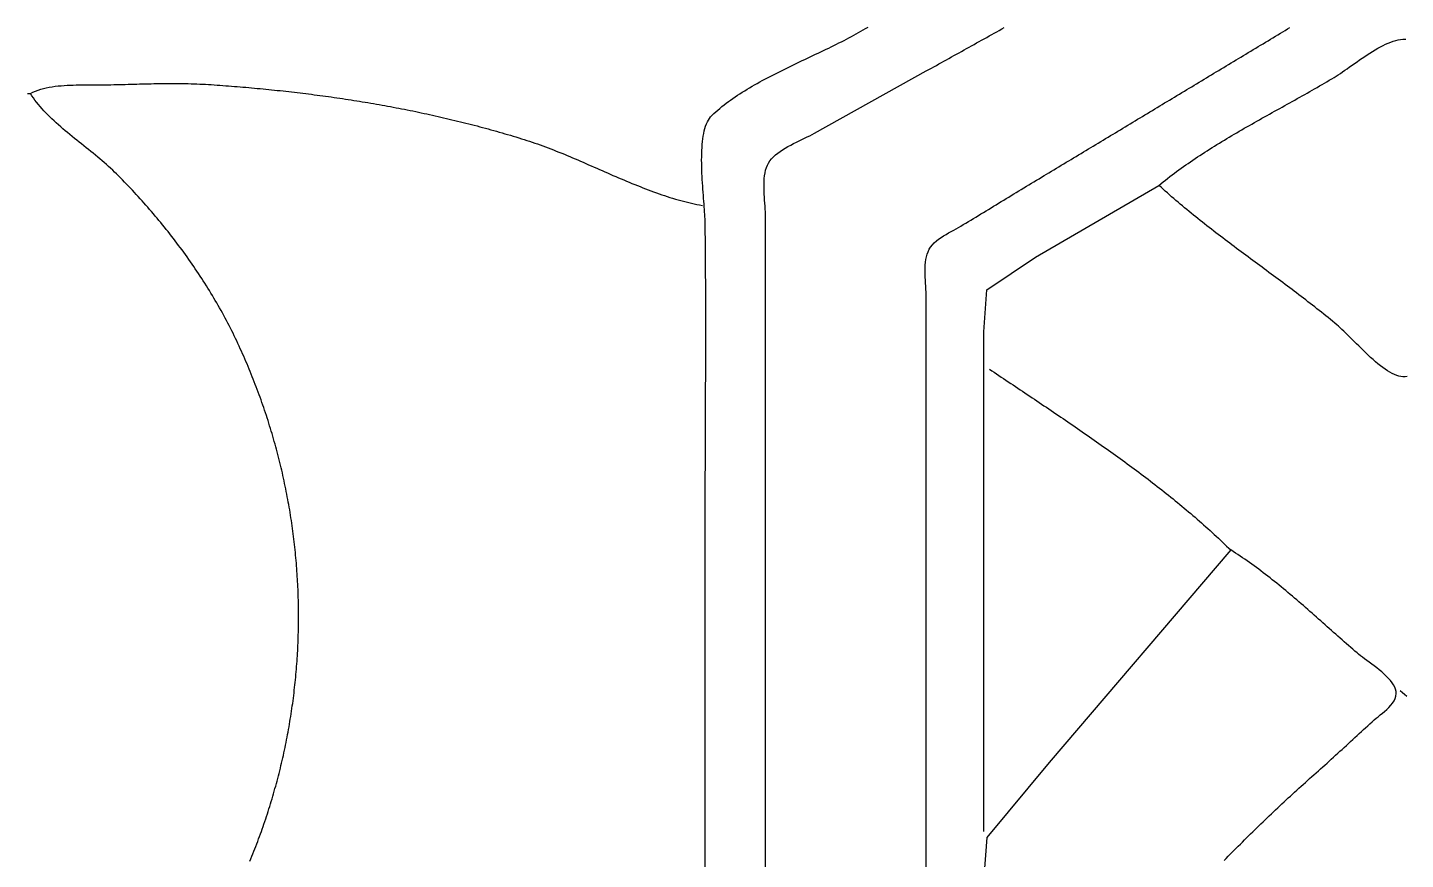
# Model space of a CAD drawing. Header units: millimetres. Extents: x 60 to 2307, y 40 to 1509.
# Drawn here: x 704 to 1183.9, y 479.2 to 769 of the extents above; entities that cross this region are included whole.
import ezdxf

# ---------------------------------------------------------------- set-up
doc = ezdxf.new("R2010")
doc.units = ezdxf.units.MM
doc.layers.add('0_0_0', color=3, linetype='Continuous')

msp = doc.modelspace()

# ---------------------------------------------------------------- linework, layer by layer
at = {"layer": '0_0_0'}
for points in [[(940, 455), (940, 595), (940.0001, 595.9997), (940.0004, 596.9995), (940.001, 597.9992), (940.0017, 598.999), (940.0027, 599.9988), (940.0039, 600.9987), (940.0053, 601.9985), (940.0068, 602.9984), (940.0085, 603.9982), (940.0104, 604.9981), (940.0125, 605.998), (940.0147, 606.9979), (940.0171, 607.9978), (940.0197, 608.9978), (940.0223, 609.9977), (940.0251, 610.9977), (940.028, 611.9976), (940.0311, 612.9976), (940.0342, 613.9976), (940.0375, 614.9976), (940.0409, 615.9976), (940.0443, 616.9976), (940.0479, 617.9976), (940.0515, 618.9977), (940.0552, 619.9977), (940.0589, 620.9978), (940.0628, 621.9978), (940.0666, 622.9979), (940.0706, 623.998), (940.0745, 624.998), (940.0785, 625.9981), (940.0825, 626.9982), (940.0866, 627.9983), (940.0906, 628.9984), (940.0947, 629.9985), (940.0988, 630.9987), (940.1028, 631.9988), (940.1069, 632.9989), (940.1109, 633.999), (940.1149, 634.9992), (940.1188, 635.9993), (940.1228, 636.9995), (940.1267, 637.9996), (940.1305, 638.9997), (940.1342, 639.9999), (940.1379, 641), (940.1416, 642.0002), (940.1451, 643.0003), (940.1486, 644.0005), (940.152, 645.0007), (940.1552, 646.0008), (940.1584, 647.001), (940.1614, 648.0011), (940.1644, 649.0013), (940.1672, 650.0014), (940.1699, 651.0016), (940.1724, 652.0017), (940.1748, 653.0019), (940.177, 654.002), (940.1791, 655.0021), (940.181, 656.0023), (940.1828, 657.0024), (940.1844, 658.0025), (940.1857, 659.0027), (940.1869, 660.0028), (940.1879, 661.0029), (940.1887, 662.003), (940.1893, 663.0031), (940.1896, 664.0032), (940.1898, 665.0033), (940.1897, 666.0034), (940.1893, 667.0035), (940.1888, 668.0036), (940.1879, 669.0036), (940.1868, 670.0037), (940.1855, 671.0037), (940.1839, 672.0038), (940.182, 673.0038), (940.1798, 674.0038), (940.1773, 675.0039), (940.1745, 676.0039), (940.1714, 677.0039), (940.168, 678.0039), (940.1643, 679.0038), (940.1603, 680.0038), (940.1559, 681.0037), (940.1512, 682.0037), (940.1462, 683.0036), (940.1408, 684.0035), (940.1351, 685.0034), (940.1289, 686.0033), (940.1225, 687.0032), (940.1156, 688.0031), (940.1083, 689.0029), (940.1007, 690.0028), (940.0927, 691.0026), (940.0842, 692.0024), (940.0754, 693.0022), (940.0661, 694.002), (940.0564, 695.0017), (940.0463, 696.0015), (940.0358, 697.0012), (940.0248, 698.0009), (940.0133, 699.0006), (940.0014, 700.0003), (939.9891, 701), (939.9746, 701.6476), (939.9475, 702.348), (939.9093, 703.0982), (939.8611, 703.8952), (939.8043, 704.7358), (939.74, 705.6172), (939.6697, 706.5364), (939.5946, 707.4902), (939.5159, 708.4758), (939.435, 709.4901), (939.353, 710.5301), (939.2714, 711.5928), (939.1914, 712.6752), (939.1143, 713.7743), (939.0413, 714.8871), (938.9738, 716.0105), (938.913, 717.1417), (938.8602, 718.2774), (938.8166, 719.4149), (938.7837, 720.551), (938.7626, 721.6828), (938.7546, 722.8072), (938.761, 723.9213), (938.7831, 725.0219), (938.8222, 726.1063), (938.8796, 727.1712), (938.9565, 728.2138), (939.0542, 729.2309), (939.1741, 730.2197), (939.3173, 731.1771), (939.4852, 732.1), (939.679, 732.9856), (939.9001, 733.8307), (940.1497, 734.6324), (940.4291, 735.3877), (940.7395, 736.0936), (941.0824, 736.747), (941.4588, 737.345), (941.8702, 737.8845), (942.3179, 738.3626), (942.988, 738.9924), (943.6733, 739.6136), (944.3733, 740.2264), (945.0875, 740.8308), (945.8155, 741.4271), (946.5569, 742.0156), (947.3112, 742.5964), (948.078, 743.1697), (948.8568, 743.7357), (949.6472, 744.2947), (950.4488, 744.8468), (951.261, 745.3922), (952.0836, 745.9311), (952.916, 746.4638), (953.7577, 746.9904), (954.6084, 747.5112), (955.4676, 748.0263), (956.3349, 748.5359), (957.2098, 749.0403), (958.0918, 749.5396), (958.9806, 750.0341), (959.8757, 750.5239), (960.7767, 751.0093), (961.683, 751.4904), (962.5944, 751.9675), (963.5102, 752.4408), (964.4301, 752.9104), (965.3537, 753.3766), (966.2805, 753.8395), (967.2101, 754.2994), (968.1419, 754.7565), (969.0757, 755.2109), (970.0108, 755.6629), (970.947, 756.1127), (971.8837, 756.5605), (972.8206, 757.0064), (973.7571, 757.4507), (974.6928, 757.8936), (975.6273, 758.3353), (976.5602, 758.776), (977.4909, 759.2158), (978.4191, 759.6551), (979.3444, 760.0939), (980.2662, 760.5325), (981.1841, 760.9712), (982.0978, 761.41), (983.0067, 761.8492), (983.9104, 762.289), (984.8084, 762.7297), (985.7004, 763.1713), (986.5859, 763.6142), (987.4644, 764.0584), (988.3356, 764.5043), (989.1989, 764.952), (990.0539, 765.4016), (990.9001, 765.8536), (991.7373, 766.3079), (992.5648, 766.7648), (993.3822, 767.2246), (994.1892, 767.6874), (994.9853, 768.1535), (995.8439, 768.6612), (996.7029, 769.1685)], [(961, 432), (961, 483), (961, 656), (961, 703), (960.9868, 703.8561), (960.9509, 704.7662), (960.8976, 705.7234), (960.8322, 706.7208), (960.7601, 707.7514), (960.6865, 708.8083), (960.6169, 709.8846), (960.5565, 710.9733), (960.5107, 712.0676), (960.4848, 713.1605), (960.4842, 714.245), (960.5141, 715.3143), (960.5799, 716.3613), (960.687, 717.3793), (960.8407, 718.3613), (961.0462, 719.3002), (961.309, 720.1893), (961.6344, 721.0215), (962.0277, 721.7901), (962.5209, 722.5413), (963.0983, 723.2605), (963.7518, 723.9492), (964.4733, 724.6091), (965.2549, 725.2419), (966.0884, 725.849), (966.9658, 726.4321), (967.8792, 726.9927), (968.8205, 727.5326), (969.7816, 728.0533), (970.7546, 728.5563), (971.7313, 729.0434), (972.7038, 729.5161), (973.6641, 729.9759), (974.604, 730.4246), (975.5156, 730.8637), (976.3908, 731.2949), (977.2216, 731.7196), (978, 732.1396), (1017, 753.8604), (1017.8752, 754.3485), (1018.7504, 754.8367), (1019.6257, 755.3248), (1020.5011, 755.8129), (1021.3764, 756.3009), (1022.2518, 756.789), (1023.1272, 757.2769), (1024.0026, 757.7648), (1024.8781, 758.2527), (1025.7535, 758.7406), (1026.629, 759.2284), (1027.5046, 759.7162), (1028.3801, 760.2039), (1029.2557, 760.6916), (1030.1313, 761.1793), (1031.0069, 761.667), (1031.8825, 762.1546), (1032.7581, 762.6422), (1033.6338, 763.1298), (1034.5095, 763.6173), (1035.3852, 764.1048), (1036.2609, 764.5923), (1037.1366, 765.0798), (1038.0123, 765.5673), (1038.8881, 766.0547), (1039.7638, 766.5422), (1040.6396, 767.0296), (1041.5154, 767.517), (1042.3912, 768.0044), (1043.2669, 768.4918), (1044.1427, 768.9792)], [(1017, 458), (1017, 501), (1017, 635), (1017, 674), (1016.9875, 674.9069), (1016.9536, 675.8529), (1016.9039, 676.8324), (1016.8439, 677.8397), (1016.7788, 678.8692), (1016.7143, 679.9153), (1016.6558, 680.9724), (1016.6088, 682.0348), (1016.5787, 683.0968), (1016.571, 684.153), (1016.5911, 685.1975), (1016.6446, 686.2249), (1016.7369, 687.2294), (1016.8734, 688.2054), (1017.0597, 689.1474), (1017.3011, 690.0497), (1017.6033, 690.9066), (1018.0051, 691.7473), (1018.5067, 692.5373), (1019.0967, 693.2801), (1019.7639, 693.9794), (1020.4972, 694.6385), (1021.2854, 695.2611), (1022.1172, 695.8506), (1022.9815, 696.4106), (1023.8671, 696.9446), (1024.7627, 697.4561), (1025.6572, 697.9487), (1026.5394, 698.4258), (1027.398, 698.8911), (1028.222, 699.348), (1029, 699.8001), (1029.8811, 700.3294), (1030.7618, 700.8594), (1031.6421, 701.3902), (1032.522, 701.9216), (1033.4015, 702.4536), (1034.2807, 702.9862), (1035.1596, 703.5193), (1036.0382, 704.0528), (1036.9165, 704.5868), (1037.7947, 705.1211), (1038.6726, 705.6558), (1039.5504, 706.1907), (1040.4281, 706.7258), (1041.3056, 707.2611), (1042.1831, 707.7965), (1043.0606, 708.332), (1043.938, 708.8675), (1044.8155, 709.403), (1045.693, 709.9385), (1046.5705, 710.4738), (1047.4482, 711.0089), (1048.3261, 711.5438), (1049.2041, 712.0785), (1050.0823, 712.6128), (1050.9607, 713.1468), (1051.8394, 713.6803), (1052.7184, 714.2134), (1053.5977, 714.746), (1054.4773, 715.2781), (1055.3573, 715.8095), (1056.2378, 716.3403), (1057.1186, 716.8703), (1058, 717.3997), (1058.858, 717.9145), (1059.716, 718.4295), (1060.574, 718.9446), (1061.4319, 719.4597), (1062.2897, 719.975), (1063.1475, 720.4903), (1064.0053, 721.0057), (1064.863, 721.5211), (1065.7206, 722.0367), (1066.5782, 722.5523), (1067.4358, 723.068), (1068.2933, 723.5838), (1069.1507, 724.0996), (1070.0082, 724.6155), (1070.8656, 725.1315), (1071.7229, 725.6475), (1072.5802, 726.1636), (1073.4375, 726.6797), (1074.2947, 727.1959), (1075.1519, 727.7122), (1076.009, 728.2285), (1076.8662, 728.7448), (1077.7233, 729.2612), (1078.5803, 729.7777), (1079.4374, 730.2942), (1080.2944, 730.8108), (1081.1514, 731.3274), (1082.0083, 731.844), (1082.8652, 732.3607), (1083.7221, 732.8774), (1084.579, 733.3941), (1085.4359, 733.9109), (1086.2927, 734.4277), (1087.1495, 734.9445), (1088.0063, 735.4614), (1088.8631, 735.9783), (1089.7199, 736.4952), (1090.5767, 737.0121), (1091.4334, 737.5291), (1092.2901, 738.0461), (1093.1468, 738.5631), (1094.0036, 739.0801), (1094.8603, 739.5971), (1095.717, 740.1141), (1096.5736, 740.6312), (1097.4303, 741.1482), (1098.287, 741.6653), (1099.1437, 742.1824), (1100.0004, 742.6994), (1100.857, 743.2165), (1101.7137, 743.7336), (1102.5704, 744.2506), (1103.4271, 744.7677), (1104.2838, 745.2847), (1105.1404, 745.8017), (1105.9971, 746.3188), (1106.8539, 746.8358), (1107.7106, 747.3528), (1108.5673, 747.8698), (1109.424, 748.3867), (1110.2808, 748.9037), (1111.1375, 749.4206), (1111.9943, 749.9375), (1112.8511, 750.4544), (1113.7079, 750.9712), (1114.5647, 751.4881), (1115.4216, 752.0048), (1116.2785, 752.5216), (1117.1354, 753.0383), (1117.9923, 753.555), (1118.8492, 754.0716), (1119.7062, 754.5883), (1120.5632, 755.1048), (1121.4202, 755.6213), (1122.2772, 756.1378), (1123.1343, 756.6542), (1123.9914, 757.1706), (1124.8486, 757.6869), (1125.7057, 758.2032), (1126.5629, 758.7194), (1127.4202, 759.2356), (1128.2775, 759.7517), (1129.1348, 760.2678), (1129.9921, 760.7837), (1130.8495, 761.2997), (1131.707, 761.8155), (1132.5645, 762.3313), (1133.422, 762.847), (1134.2796, 763.3627), (1135.1372, 763.8782), (1135.9948, 764.3937), (1136.8526, 764.9091), (1137.7103, 765.4245), (1138.5681, 765.9397), (1139.426, 766.4549), (1140.2839, 766.97), (1141.1419, 767.485), (1142, 768), (1142.8018, 768.4861), (1143.6086, 768.9848)], [(1184.4221, 647.4115), (1183.6982, 647.3141), (1183, 647.3063), (1182.2964, 647.3878), (1181.5688, 647.5507), (1180.8194, 647.7901), (1180.0501, 648.1012), (1179.2632, 648.4791), (1178.4607, 648.919), (1177.6447, 649.416), (1176.8174, 649.9651), (1175.9808, 650.5617), (1175.137, 651.2007), (1174.2882, 651.8773), (1173.4364, 652.5867), (1172.5838, 653.324), (1171.7324, 654.0844), (1170.8845, 654.8629), (1170.042, 655.6547), (1169.207, 656.455), (1168.3818, 657.2588), (1167.5683, 658.0613), (1166.7687, 658.8577), (1165.9851, 659.6431), (1165.2196, 660.4126), (1164.4744, 661.1614), (1163.7514, 661.8846), (1163.0528, 662.5773), (1162.3808, 663.2346), (1161.7374, 663.8518), (1161.1247, 664.4239), (1160.5449, 664.9461), (1160, 665.4135), (1159.237, 666.0461), (1158.4716, 666.6766), (1157.7037, 667.3049), (1156.9334, 667.9312), (1156.1607, 668.5554), (1155.3858, 669.1776), (1154.6088, 669.798), (1153.8297, 670.4166), (1153.0485, 671.0334), (1152.2655, 671.6485), (1151.4806, 672.2621), (1150.6939, 672.8741), (1149.9055, 673.4846), (1149.1155, 674.0938), (1148.3239, 674.7016), (1147.5309, 675.3082), (1146.7365, 675.9135), (1145.9408, 676.5178), (1145.1438, 677.121), (1144.3457, 677.7232), (1143.5466, 678.3245), (1142.7464, 678.9249), (1141.9453, 679.5246), (1141.1433, 680.1236), (1140.3406, 680.7219), (1139.5372, 681.3197), (1138.7332, 681.917), (1137.9286, 682.5138), (1137.1236, 683.1103), (1136.3182, 683.7065), (1135.5125, 684.3024), (1134.7066, 684.8982), (1133.9005, 685.494), (1133.0943, 686.0897), (1132.2882, 686.6854), (1131.4821, 687.2813), (1130.6762, 687.8774), (1129.8706, 688.4737), (1129.0652, 689.0704), (1128.2603, 689.6674), (1127.4558, 690.265), (1126.6519, 690.863), (1125.8486, 691.4617), (1125.046, 692.0611), (1124.2442, 692.6612), (1123.4432, 693.2621), (1122.6432, 693.8638), (1121.8442, 694.4666), (1121.0462, 695.0703), (1120.2495, 695.6752), (1119.454, 696.2812), (1118.6598, 696.8884), (1117.867, 697.497), (1117.0757, 698.1068), (1116.286, 698.7182), (1115.4978, 699.331), (1114.7114, 699.9454), (1113.9268, 700.5615), (1113.1441, 701.1792), (1112.3632, 701.7987), (1111.5845, 702.4201), (1110.8078, 703.0434), (1110.0332, 703.6687), (1109.261, 704.2961), (1108.491, 704.9255), (1107.7235, 705.5572), (1106.9585, 706.1911), (1106.196, 706.8274), (1105.4361, 707.4661), (1104.679, 708.1072), (1103.9247, 708.7509), (1103.1732, 709.3971), (1102.4247, 710.0461), (1101.6792, 710.6978), (1100.9369, 711.3523), (1100.1977, 712.0097), (1099.4617, 712.6701), (1098.7291, 713.3335), (1098, 714), (1098.7513, 714.6172), (1099.5084, 715.2297), (1100.2712, 715.8375), (1101.0394, 716.4409), (1101.813, 717.0398), (1102.5918, 717.6344), (1103.3757, 718.2247), (1104.1646, 718.8108), (1104.9583, 719.3929), (1105.7567, 719.9709), (1106.5597, 720.545), (1107.3672, 721.1153), (1108.1789, 721.6818), (1108.9949, 722.2447), (1109.8148, 722.804), (1110.6387, 723.3599), (1111.4664, 723.9123), (1112.2978, 724.4614), (1113.1327, 725.0073), (1113.971, 725.55), (1114.8125, 726.0897), (1115.6572, 726.6265), (1116.5049, 727.1603), (1117.3554, 727.6914), (1118.2087, 728.2198), (1119.0647, 728.7455), (1119.9231, 729.2687), (1120.7838, 729.7895), (1121.6468, 730.3079), (1122.5118, 730.824), (1123.3789, 731.338), (1124.2477, 731.8499), (1125.1183, 732.3597), (1125.9904, 732.8676), (1126.8639, 733.3737), (1127.7388, 733.8781), (1128.6148, 734.3807), (1129.4919, 734.8818), (1130.3699, 735.3814), (1131.2486, 735.8796), (1132.1281, 736.3765), (1133.008, 736.8722), (1133.8883, 737.3667), (1134.7689, 737.8602), (1135.6496, 738.3527), (1136.5304, 738.8443), (1137.4109, 739.3351), (1138.2913, 739.8252), (1139.1712, 740.3146), (1140.0506, 740.8036), (1140.9293, 741.2921), (1141.8073, 741.7802), (1142.6843, 742.2681), (1143.5603, 742.7557), (1144.4352, 743.2433), (1145.3087, 743.7308), (1146.1807, 744.2184), (1147.0512, 744.7062), (1147.92, 745.1942), (1148.787, 745.6826), (1149.652, 746.1713), (1150.5149, 746.6606), (1151.3755, 747.1505), (1152.2339, 747.641), (1153.0897, 748.1323), (1153.9429, 748.6245), (1154.7934, 749.1176), (1155.641, 749.6117), (1156.4856, 750.1069), (1157.327, 750.6034), (1158.1652, 751.1011), (1159, 751.6002), (1159.7049, 752.0339), (1160.4348, 752.5026), (1161.1882, 753.0024), (1161.9635, 753.5299), (1162.7591, 754.0812), (1163.5734, 754.6528), (1164.4048, 755.241), (1165.2517, 755.8422), (1166.1125, 756.4526), (1166.9857, 757.0687), (1167.8696, 757.6868), (1168.7627, 758.3032), (1169.6633, 758.9143), (1170.5699, 759.5165), (1171.4809, 760.1059), (1172.3947, 760.6792), (1173.3097, 761.2324), (1174.2243, 761.7621), (1175.137, 762.2645), (1176.0461, 762.7361), (1176.95, 763.1731), (1177.8472, 763.5718), (1178.7361, 763.9287), (1179.6151, 764.2401), (1180.4825, 764.5024), (1181.3369, 764.7117), (1182.1766, 764.8647), (1183, 764.9575), (1183.9727, 764.9576)], [(781.432, 478.6114), (781.7847, 479.4654), (782.1337, 480.3208), (782.4792, 481.1775), (782.8209, 482.0354), (783.159, 482.8947), (783.4935, 483.7551), (783.8242, 484.6169), (784.1514, 485.4798), (784.4748, 486.344), (784.7946, 487.2094), (785.1108, 488.076), (785.4232, 488.9438), (785.732, 489.8128), (786.0371, 490.6829), (786.3386, 491.5542), (786.6363, 492.4266), (786.9304, 493.3002), (787.2208, 494.1748), (787.5076, 495.0506), (787.7906, 495.9274), (788.07, 496.8054), (788.3457, 497.6844), (788.6176, 498.5645), (788.8859, 499.4456), (789.1505, 500.3277), (789.4114, 501.2109), (789.6687, 502.0951), (789.9222, 502.9802), (790.172, 503.8664), (790.4181, 504.7535), (790.6605, 505.6416), (790.8992, 506.5306), (791.1342, 507.4206), (791.3655, 508.3115), (791.593, 509.2033), (791.8169, 510.0961), (792.037, 510.9897), (792.2534, 511.8841), (792.4661, 512.7795), (792.6751, 513.6757), (792.8804, 514.5727), (793.0819, 515.4706), (793.2797, 516.3693), (793.4738, 517.2688), (793.6642, 518.1691), (793.8508, 519.0702), (794.0336, 519.972), (794.2128, 520.8746), (794.3882, 521.778), (794.5599, 522.682), (794.7278, 523.5868), (794.892, 524.4924), (795.0524, 525.3986), (795.2091, 526.3055), (795.362, 527.2131), (795.5112, 528.1213), (795.6567, 529.0302), (795.7983, 529.9397), (795.9363, 530.8499), (796.0704, 531.7606), (796.2008, 532.672), (796.3275, 533.584), (796.4503, 534.4965), (796.5694, 535.4096), (796.6848, 536.3233), (796.7964, 537.2375), (796.9042, 538.1522), (797.0082, 539.0675), (797.1084, 539.9832), (797.2049, 540.8995), (797.2976, 541.8162), (797.3865, 542.7334), (797.4716, 543.6511), (797.553, 544.5692), (797.6305, 545.4878), (797.7043, 546.4068), (797.7743, 547.3262), (797.8404, 548.246), (797.9028, 549.1661), (797.9614, 550.0867), (798.0162, 551.0076), (798.0672, 551.9289), (798.1144, 552.8505), (798.1578, 553.7725), (798.1974, 554.6947), (798.2331, 555.6173), (798.2651, 556.5401), (798.2933, 557.4633), (798.3176, 558.3867), (798.3381, 559.3103), (798.3548, 560.2342), (798.3677, 561.1584), (798.3768, 562.0827), (798.382, 563.0073), (798.3834, 563.9321), (798.381, 564.857), (798.3748, 565.7821), (798.3647, 566.7074), (798.3508, 567.6329), (798.3331, 568.5584), (798.3115, 569.4841), (798.2861, 570.4099), (798.2569, 571.3358), (798.2238, 572.2618), (798.1868, 573.1879), (798.1461, 574.1141), (798.1014, 575.0403), (798.053, 575.9665), (798.0006, 576.8928), (797.9445, 577.8191), (797.8844, 578.7454), (797.8205, 579.6716), (797.7528, 580.5979), (797.6812, 581.5242), (797.6057, 582.4504), (797.5264, 583.3765), (797.4432, 584.3026), (797.3561, 585.2286), (797.2652, 586.1545), (797.1704, 587.0803), (797.0717, 588.006), (796.9691, 588.9316), (796.8627, 589.857), (796.7523, 590.7823), (796.6381, 591.7074), (796.5201, 592.6324), (796.3981, 593.5571), (796.2722, 594.4817), (796.1425, 595.4061), (796.0089, 596.3302), (795.8713, 597.2541), (795.7299, 598.1778), (795.5846, 599.1012), (795.4354, 600.0243), (795.2823, 600.9472), (795.1253, 601.8697), (794.9643, 602.792), (794.7995, 603.7139), (794.6308, 604.6355), (794.4581, 605.5568), (794.2816, 606.4777), (794.1011, 607.3983), (793.9167, 608.3185), (793.7284, 609.2383), (793.5362, 610.1577), (793.3401, 611.0766), (793.14, 611.9952), (792.936, 612.9133), (792.7281, 613.831), (792.5163, 614.7482), (792.3005, 615.6649), (792.0808, 616.5812), (791.8571, 617.497), (791.6296, 618.4122), (791.3981, 619.327), (791.1626, 620.2412), (790.9232, 621.1548), (790.6799, 622.0679), (790.4326, 622.9805), (790.1814, 623.8924), (789.9262, 624.8038), (789.6671, 625.7146), (789.404, 626.6247), (789.1369, 627.5343), (788.866, 628.4431), (788.591, 629.3514), (788.3121, 630.2589), (788.0292, 631.1658), (787.7424, 632.0721), (787.4516, 632.9776), (787.1568, 633.8824), (786.8581, 634.7865), (786.5554, 635.6898), (786.2487, 636.5924), (785.938, 637.4943), (785.6234, 638.3953), (785.3047, 639.2956), (784.9821, 640.1951), (784.6556, 641.0938), (784.325, 641.9917), (783.9904, 642.8887), (783.6519, 643.7849), (783.3094, 644.6803), (782.9628, 645.5748), (782.6123, 646.4684), (782.2578, 647.3611), (781.8993, 648.2529), (781.5368, 649.1438), (781.1703, 650.0338), (780.7998, 650.9228), (780.4252, 651.8109), (780.0467, 652.698), (779.6642, 653.5842), (779.2776, 654.4694), (778.887, 655.3535), (778.4925, 656.2367), (778.0939, 657.1188), (777.6913, 658), (777.2743, 658.9005), (776.8518, 659.7992), (776.4239, 660.696), (775.9907, 661.5909), (775.5521, 662.4837), (775.1083, 663.3746), (774.6592, 664.2635), (774.205, 665.1503), (773.7456, 666.0351), (773.281, 666.9178), (772.8115, 667.7983), (772.3369, 668.6768), (771.8574, 669.5531), (771.3729, 670.4272), (770.8836, 671.2991), (770.3894, 672.1688), (769.8905, 673.0362), (769.3868, 673.9014), (768.8784, 674.7643), (768.3654, 675.6248), (767.8478, 676.483), (767.3256, 677.3389), (766.7988, 678.1923), (766.2677, 679.0434), (765.732, 679.892), (765.1921, 680.7381), (764.6477, 681.5818), (764.0991, 682.423), (763.5462, 683.2616), (762.9892, 684.0977), (762.4279, 684.9311), (761.8626, 685.762), (761.2932, 686.5903), (760.7198, 687.4159), (760.1424, 688.2389), (759.561, 689.0591), (758.9758, 689.8767), (758.3867, 690.6915), (757.7939, 691.5035), (757.1973, 692.3127), (756.5969, 693.1192), (755.993, 693.9228), (755.3854, 694.7235), (754.7742, 695.5214), (754.1595, 696.3163), (753.5413, 697.1083), (752.9197, 697.8974), (752.2946, 698.6835), (751.6663, 699.4665), (751.0346, 700.2466), (750.3997, 701.0236), (749.7615, 701.7976), (749.1202, 702.5684), (748.4757, 703.3362), (747.8282, 704.1007), (747.1777, 704.8622), (746.5241, 705.6204), (745.8676, 706.3754), (745.2082, 707.1272), (744.546, 707.8758), (743.8809, 708.621), (743.2131, 709.363), (742.5426, 710.1016), (741.8694, 710.8368), (741.1935, 711.5687), (740.5151, 712.2972), (739.8341, 713.0223), (739.1507, 713.7439), (738.4647, 714.4621), (737.7764, 715.1767), (737.0857, 715.8879), (736.3927, 716.5955), (735.6975, 717.2995), (735, 718), (734.3288, 718.6607), (733.6402, 719.3188), (732.9354, 719.9747), (732.2153, 720.6286), (731.4811, 721.2808), (730.734, 721.9315), (729.975, 722.5811), (729.2052, 723.2298), (728.4257, 723.8779), (727.6377, 724.5257), (726.8422, 725.1735), (726.0404, 725.8216), (725.2333, 726.4702), (724.4221, 727.1196), (723.6078, 727.7701), (722.7917, 728.4221), (721.9747, 729.0757), (721.158, 729.7312), (720.3427, 730.389), (719.53, 731.0494), (718.7208, 731.7125), (717.9163, 732.3787), (717.1177, 733.0483), (716.326, 733.7216), (715.5424, 734.3988), (714.7679, 735.0802), (714.0036, 735.7661), (713.2507, 736.4568), (712.5102, 737.1525), (711.7834, 737.8536), (711.0712, 738.5604), (710.3748, 739.2731), (709.6953, 739.9919), (709.0337, 740.7173), (708.3913, 741.4494), (707.7691, 742.1885), (707.1682, 742.935), (706.5898, 743.6891), (706.0348, 744.4511), (705.5045, 745.2213), (705, 746), (705.8577, 746.4277), (706.7443, 746.8131), (707.6573, 747.1583), (708.5946, 747.4654), (709.554, 747.7368), (710.5331, 747.9745), (711.5299, 748.1807), (712.542, 748.3578), (713.5671, 748.5077), (714.6032, 748.6329), (715.6479, 748.7353), (716.699, 748.8174), (717.7543, 748.8811), (718.8116, 748.9287), (719.8685, 748.9625), (720.923, 748.9846), (721.9726, 748.9972), (723.0153, 749.0025), (724.0488, 749.0027), (725.0709, 748.9999), (726.0793, 748.9965), (727.0717, 748.9945), (728.046, 748.9962), (729, 749.0038), (730.0105, 749.0171), (731.0191, 749.0328), (732.0261, 749.0507), (733.0314, 749.0706), (734.0353, 749.0922), (735.0377, 749.1152), (736.0388, 749.1394), (737.0387, 749.1645), (738.0375, 749.1904), (739.0353, 749.2168), (740.0323, 749.2433), (741.0284, 749.2699), (742.0238, 749.2962), (743.0187, 749.322), (744.013, 749.347), (745.007, 749.3711), (746.0007, 749.3939), (746.9942, 749.4152), (747.9877, 749.4349), (748.9812, 749.4525), (749.9748, 749.4679), (750.9686, 749.4809), (751.9628, 749.4912), (752.9575, 749.4985), (753.9527, 749.5027), (754.9485, 749.5034), (755.9451, 749.5005), (756.9425, 749.4936), (757.9409, 749.4825), (758.9403, 749.4671), (759.9409, 749.447), (760.9428, 749.422), (761.946, 749.3918), (762.9507, 749.3563), (763.957, 749.3152), (764.965, 749.2682), (765.9747, 749.215), (766.9863, 749.1555), (768, 749.0895), (769.0046, 749.0199), (770.0088, 748.949), (771.0124, 748.8766), (772.0154, 748.8027), (773.0179, 748.7274), (774.0199, 748.6506), (775.0214, 748.5723), (776.0223, 748.4925), (777.0228, 748.4112), (778.0227, 748.3284), (779.0221, 748.244), (780.021, 748.1581), (781.0194, 748.0706), (782.0172, 747.9816), (783.0146, 747.8909), (784.0115, 747.7987), (785.0079, 747.7049), (786.0039, 747.6094), (786.9993, 747.5123), (787.9943, 747.4136), (788.9887, 747.3132), (789.9827, 747.2111), (790.9763, 747.1073), (791.9694, 747.0019), (792.962, 746.8947), (793.9541, 746.7858), (794.9459, 746.6752), (795.9371, 746.5629), (796.9279, 746.4488), (797.9183, 746.3329), (798.9082, 746.2153), (799.8977, 746.0959), (800.8868, 745.9746), (801.8754, 745.8516), (802.8636, 745.7267), (803.8514, 745.6), (804.8388, 745.4714), (805.8257, 745.341), (806.8123, 745.2087), (807.7984, 745.0745), (808.7841, 744.9384), (809.7695, 744.8004), (810.7544, 744.6604), (811.739, 744.5186), (812.7231, 744.3748), (813.7069, 744.229), (814.6903, 744.0813), (815.6733, 743.9315), (816.6559, 743.7798), (817.6382, 743.6261), (818.6201, 743.4704), (819.6017, 743.3126), (820.5828, 743.1528), (821.5637, 742.9909), (822.5441, 742.8269), (823.5243, 742.6609), (824.504, 742.4928), (825.4835, 742.3226), (826.4626, 742.1502), (827.4414, 741.9758), (828.4198, 741.7992), (829.3979, 741.6204), (830.3757, 741.4395), (831.3531, 741.2564), (832.3303, 741.0711), (833.3071, 740.8837), (834.2837, 740.694), (835.2599, 740.502), (836.2358, 740.3079), (837.2114, 740.1115), (838.1867, 739.9128), (839.1618, 739.7119), (840.1365, 739.5087), (841.111, 739.3031), (842.0852, 739.0953), (843.0591, 738.8852), (844.0327, 738.6727), (845.0061, 738.4579), (845.9792, 738.2407), (846.952, 738.0211), (847.9246, 737.7992), (848.897, 737.5749), (849.869, 737.3481), (850.8409, 737.119), (851.8124, 736.8874), (852.7838, 736.6534), (853.7549, 736.4169), (854.7258, 736.178), (855.6964, 735.9366), (856.6668, 735.6927), (857.637, 735.4463), (858.607, 735.1974), (859.5768, 734.9459), (860.5463, 734.6919), (861.5157, 734.4354), (862.4848, 734.1763), (863.4538, 733.9147), (864.4225, 733.6504), (865.3911, 733.3836), (866.3594, 733.1141), (867.3276, 732.842), (868.2956, 732.5673), (869.2634, 732.2899), (870.2311, 732.0099), (871.1985, 731.7272), (872.1658, 731.4419), (873.133, 731.1538), (874.0999, 730.863), (875.0668, 730.5695), (876.0334, 730.2733), (877, 729.9744), (877.9226, 729.6832), (878.8464, 729.3832), (879.7712, 729.0747), (880.697, 728.7579), (881.6238, 728.4333), (882.5515, 728.1012), (883.4802, 727.7618), (884.4098, 727.4155), (885.3403, 727.0627), (886.2717, 726.7038), (887.2039, 726.3389), (888.1369, 725.9685), (889.0706, 725.5929), (890.0052, 725.2124), (890.9404, 724.8274), (891.8764, 724.4382), (892.813, 724.0451), (893.7503, 723.6485), (894.6882, 723.2487), (895.6267, 722.846), (896.5658, 722.4408), (897.5055, 722.0333), (898.4456, 721.6241), (899.3863, 721.2132), (900.3274, 720.8012), (901.269, 720.3884), (902.211, 719.975), (903.1534, 719.5614), (904.0961, 719.1479), (905.0392, 718.7349), (905.9826, 718.3228), (906.9263, 717.9117), (907.8703, 717.5022), (908.8145, 717.0944), (909.7589, 716.6888), (910.7035, 716.2857), (911.6483, 715.8854), (912.5932, 715.4882), (913.5382, 715.0945), (914.4833, 714.7046), (915.4284, 714.3189), (916.3736, 713.9376), (917.3188, 713.5612), (918.264, 713.1899), (919.2091, 712.8241), (920.1541, 712.4641), (921.0991, 712.1103), (922.0439, 711.7629), (922.9886, 711.4224), (923.9331, 711.089), (924.8774, 710.7631), (925.8214, 710.445), (926.7652, 710.1351), (927.7088, 709.8336), (928.652, 709.541), (929.5949, 709.2575), (930.5374, 708.9836), (931.4796, 708.7194), (932.4213, 708.4654), (933.3626, 708.2219), (934.3035, 707.9892), (935.2439, 707.7677), (936.1837, 707.5577), (937.123, 707.3595), (938.0618, 707.1735), (939, 707)], [(704, 746), (705, 746)], [(1037, 489), (1037, 626), (1037, 663), (1038.0278, 677.6212), (1055, 689), (1098, 714)], [(1039, 650), (1039.8147, 649.4505), (1040.6308, 648.9008), (1041.448, 648.3508), (1042.2665, 647.8005), (1043.086, 647.2499), (1043.9066, 646.699), (1044.7282, 646.1477), (1045.5509, 645.596), (1046.3744, 645.0439), (1047.1989, 644.4914), (1048.0242, 643.9385), (1048.8503, 643.3851), (1049.6771, 642.8312), (1050.5047, 642.2768), (1051.333, 641.7219), (1052.1618, 641.1664), (1052.9913, 640.6104), (1053.8213, 640.0538), (1054.6517, 639.4965), (1055.4827, 638.9387), (1056.314, 638.3802), (1057.1457, 637.821), (1057.9777, 637.2611), (1058.8099, 636.7005), (1059.6424, 636.1392), (1060.4751, 635.5771), (1061.3079, 635.0143), (1062.1408, 634.4506), (1062.9737, 633.8862), (1063.8066, 633.3209), (1064.6395, 632.7547), (1065.4723, 632.1876), (1066.305, 631.6197), (1067.1375, 631.0508), (1067.9697, 630.481), (1068.8017, 629.9102), (1069.6334, 629.3384), (1070.4647, 628.7657), (1071.2956, 628.1919), (1072.126, 627.617), (1072.956, 627.0411), (1073.7854, 626.4641), (1074.6143, 625.8859), (1075.4425, 625.3067), (1076.27, 624.7263), (1077.0968, 624.1447), (1077.9229, 623.5619), (1078.7482, 622.9779), (1079.5726, 622.3927), (1080.3961, 621.8062), (1081.2186, 621.2184), (1082.0402, 620.6294), (1082.8608, 620.039), (1083.6803, 619.4472), (1084.4986, 618.8542), (1085.3158, 618.2597), (1086.1318, 617.6638), (1086.9465, 617.0665), (1087.76, 616.4677), (1088.572, 615.8675), (1089.3827, 615.2658), (1090.192, 614.6626), (1090.9998, 614.0579), (1091.8061, 613.4516), (1092.6108, 612.8437), (1093.4139, 612.2342), (1094.2153, 611.6232), (1095.015, 611.0104), (1095.813, 610.3961), (1096.6092, 609.78), (1097.4036, 609.1623), (1098.196, 608.5428), (1098.9866, 607.9216), (1099.7752, 607.2987), (1100.5617, 606.674), (1101.3462, 606.0474), (1102.1286, 605.4191), (1102.9089, 604.7889), (1103.6869, 604.1568), (1104.4628, 603.5228), (1105.2363, 602.887), (1106.0075, 602.2492), (1106.7764, 601.6094), (1107.5428, 600.9677), (1108.3067, 600.324), (1109.0682, 599.6783), (1109.8271, 599.0306), (1110.5834, 598.3808), (1111.3371, 597.7289), (1112.088, 597.075), (1112.8363, 596.4189), (1113.5817, 595.7607), (1114.3244, 595.1003), (1115.0642, 594.4378), (1115.8011, 593.773), (1116.535, 593.106), (1117.2659, 592.4368), (1117.9938, 591.7654), (1118.7186, 591.0916), (1119.4402, 590.4155), (1120.1587, 589.7372), (1120.874, 589.0564), (1121.586, 588.3733), (1122.2946, 587.6878), (1123, 587)], [(1120.6659, 478.8677), (1121.3749, 479.5827), (1122.0847, 480.297), (1122.795, 481.0107), (1123.5061, 481.7236), (1124.2179, 482.4357), (1124.9305, 483.1471), (1125.6438, 483.8576), (1126.3579, 484.5674), (1127.0727, 485.2763), (1127.7884, 485.9843), (1128.505, 486.6915), (1129.2224, 487.3977), (1129.9406, 488.103), (1130.6598, 488.8073), (1131.3799, 489.5107), (1132.101, 490.213), (1132.823, 490.9143), (1133.5459, 491.6146), (1134.2699, 492.3138), (1134.9949, 493.0119), (1135.721, 493.7089), (1136.4481, 494.4048), (1137.1763, 495.0994), (1137.9056, 495.7929), (1138.6361, 496.4852), (1139.3677, 497.1763), (1140.1004, 497.8661), (1140.8344, 498.5547), (1141.5695, 499.2419), (1142.3059, 499.9278), (1143.0435, 500.6124), (1143.7824, 501.2956), (1144.5226, 501.9775), (1145.2641, 502.6579), (1146.0069, 503.3369), (1146.7511, 504.0144), (1147.4967, 504.6905), (1148.2436, 505.365), (1148.992, 506.038), (1149.7418, 506.7095), (1150.493, 507.3794), (1151.2457, 508.0477), (1152, 508.7145), (1152.7597, 509.3863), (1153.5178, 510.06), (1154.2744, 510.7353), (1155.0295, 511.4123), (1155.7833, 512.0907), (1156.5359, 512.7705), (1157.2873, 513.4515), (1158.0377, 514.1337), (1158.7872, 514.8168), (1159.5359, 515.5008), (1160.284, 516.1856), (1161.0314, 516.871), (1161.7784, 517.557), (1162.525, 518.2434), (1163.2714, 518.9301), (1164.0176, 519.617), (1164.7638, 520.3039), (1165.51, 520.9908), (1166.2564, 521.6775), (1167.0032, 522.3639), (1167.7502, 523.0499), (1168.4978, 523.7354), (1169.246, 524.4203), (1169.995, 525.1044), (1170.7447, 525.7876), (1171.4954, 526.4698), (1172.2471, 527.1509), (1173, 527.8309), (1173.625, 528.3699), (1174.3198, 528.9356), (1175.0637, 529.5281), (1175.836, 530.1477), (1176.616, 530.7948), (1177.3831, 531.4697), (1178.1166, 532.1727), (1178.7958, 532.904), (1179.4, 533.664), (1179.9086, 534.453), (1180.301, 535.2712), (1180.5564, 536.119), (1180.6542, 536.9968), (1180.596, 537.7397), (1180.4091, 538.4909), (1180.1042, 539.2478), (1179.6925, 540.0081), (1179.1849, 540.7694), (1178.5924, 541.5293), (1177.9261, 542.2853), (1177.1969, 543.0352), (1176.4158, 543.7765), (1175.5938, 544.5068), (1174.742, 545.2237), (1173.8712, 545.9248), (1172.9926, 546.6078), (1172.1171, 547.2702), (1171.2558, 547.9097), (1170.4195, 548.5238), (1169.6194, 549.1102), (1168.8663, 549.6664), (1168.1714, 550.1901), (1167.5456, 550.6789), (1167, 551.1304), (1166.2603, 551.7684), (1165.5204, 552.4097), (1164.78, 553.054), (1164.0392, 553.7012), (1163.2979, 554.351), (1162.556, 555.0033), (1161.8136, 555.6579), (1161.0706, 556.3146), (1160.3269, 556.9731), (1159.5825, 557.6333), (1158.8374, 558.295), (1158.0914, 558.958), (1157.3447, 559.6221), (1156.597, 560.2871), (1155.8485, 560.9529), (1155.099, 561.6192), (1154.3484, 562.2858), (1153.5968, 562.9525), (1152.8441, 563.6192), (1152.0903, 564.2857), (1151.3353, 564.9517), (1150.5791, 565.617), (1149.8216, 566.2816), (1149.0628, 566.9451), (1148.3026, 567.6074), (1147.541, 568.2682), (1146.778, 568.9275), (1146.0135, 569.585), (1145.2474, 570.2405), (1144.4798, 570.8938), (1143.7106, 571.5448), (1142.9397, 572.1931), (1142.1671, 572.8387), (1141.3928, 573.4813), (1140.6166, 574.1208), (1139.8387, 574.757), (1139.0588, 575.3896), (1138.277, 576.0184), (1137.4933, 576.6434), (1136.7075, 577.2642), (1135.9197, 577.8807), (1135.1298, 578.4927), (1134.3378, 579.1), (1133.5435, 579.7024), (1132.7471, 580.2997), (1131.9483, 580.8917), (1131.1473, 581.4782), (1130.3439, 582.0591), (1129.5381, 582.6341), (1128.7298, 583.2031), (1127.9191, 583.7658), (1127.1058, 584.3221), (1126.29, 584.8717), (1125.4715, 585.4145), (1124.6504, 585.9503), (1123.8265, 586.4788), (1123, 587), (1059.75, 513), (1038.0271, 486.8302), (1037, 473)], [(1182, 538), (1182.7747, 537.3678), (1183.5482, 536.7343), (1184.3204, 536.0994)]]:
    msp.add_lwpolyline(points, dxfattribs=at)

doc.saveas('drawing.dxf')
